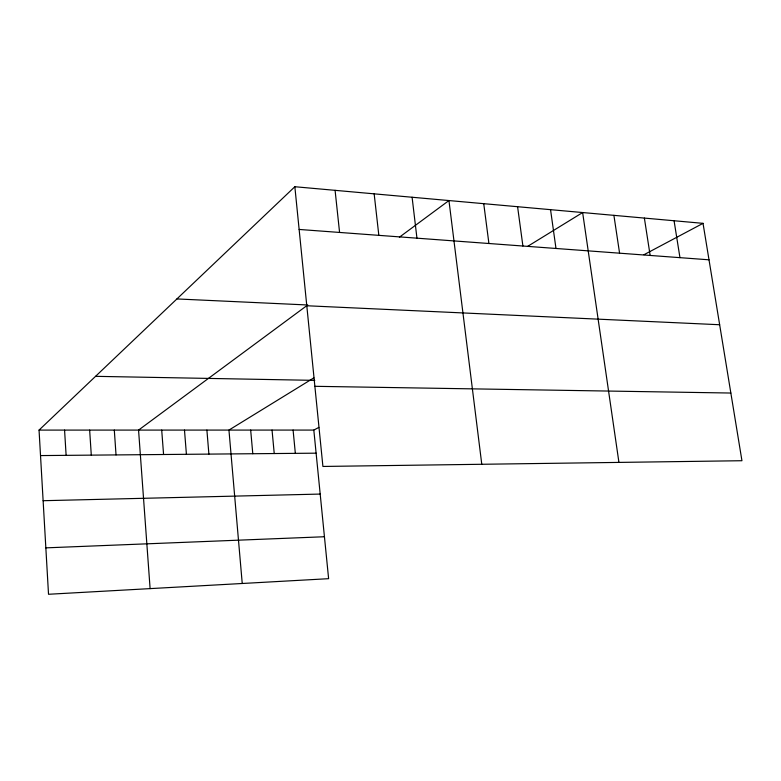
<?xml version="1.0" encoding="UTF-8"?>
<svg xmlns="http://www.w3.org/2000/svg" width="781" height="781" viewBox="0 0 781 781"><rect width="100%" height="100%" fill="white"/><g stroke="black" fill="none" stroke-linecap="round" stroke-linejoin="round"><path stroke-width="1.17" d="M318.833 427.412L313.816 430.077L328.616 578.682L48.52 594.273L39.05 430.097L294.847 186.727L703.027 223.346L741.95 460.722L322.914 466.452L294.847 186.727M399.394 237.199L448.948 200.551L481.779 464.285M313.884 377.848L228.95 430.077L242.237 583.495M527.644 246.376L582.636 212.549L618.933 462.411M643.964 254.723L703.027 223.346M45.845 547.862L324.437 536.742M43.121 500.709L320.19 494.07M40.524 455.577L316.12 453.175M39.05 430.097L313.816 430.077M314.88 386.312L730.85 393.038M95.565 376.335L314.782 380.367M176.906 298.938L307.724 304.99L138.559 430.087L150.108 588.62M306.787 305.752L719.652 324.74M299.133 229.448L709.011 259.809M674.071 220.75L679.958 257.652M644.374 218.084L650.153 255.446M613.905 215.351L619.577 253.181M550.546 209.669L555.984 248.475M517.588 206.711L522.899 246.025M483.742 203.675L488.916 243.506M412.095 197.242L416.947 238.176M374.158 193.844L378.834 235.354M335.088 190.339L339.579 232.445M293.09 430.077L295.335 453.351M272.042 430.077L274.229 453.536M250.672 430.077L252.79 453.722M206.897 430.087L208.888 454.103M184.482 430.087L186.415 454.308M161.706 430.087L163.571 454.503M114.309 430.097L116.027 454.913M89.649 430.097L91.289 455.128M64.569 430.097L66.121 455.352"/></g></svg>
